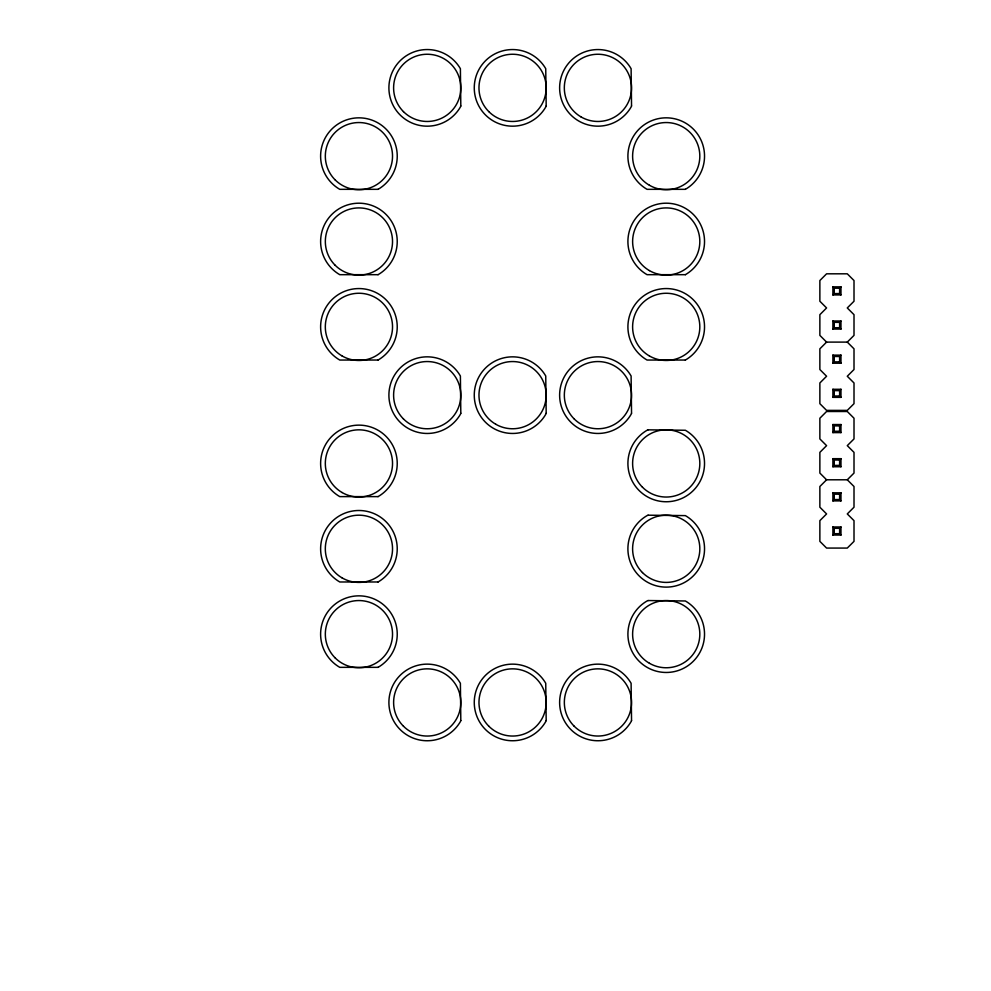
<?xml version="1.0" encoding="UTF-8"?>
<svg xmlns="http://www.w3.org/2000/svg" width="991" height="991" viewBox="0 0 991 991"><rect width="100%" height="100%" fill="white"/><g stroke="black" fill="none" stroke-linecap="round" stroke-linejoin="round"><path stroke-width="1.49" d="M832.898 294.922L834.249 293.571L839.625 293.571L840.963 294.922L840.963 286.857L832.898 286.857L832.898 294.922L840.963 294.922M832.898 286.857L834.249 288.195L839.625 288.195L840.963 286.857M832.898 329.062L834.249 327.724L839.625 327.724L840.963 329.062L840.963 320.997L832.898 320.997L832.898 329.062L840.963 329.062M839.625 327.724L839.625 322.348L840.963 320.997M826.581 342.106L819.867 348.82L819.867 369.519L826.581 376.246L819.867 382.972L819.867 403.671L826.581 410.385L847.28 410.385L854.007 403.671L854.007 382.972L847.28 376.246L854.007 369.519L854.007 348.82L847.28 342.106L826.581 342.106L819.867 335.379L819.867 314.68L826.581 307.953L819.867 301.239L819.867 280.54L826.581 273.813L847.28 273.813L854.007 280.54L854.007 301.239L847.28 307.953L854.007 314.68L854.007 335.379L847.28 342.106M832.898 363.202L834.249 361.864L839.625 361.864L840.963 363.202L840.963 355.137L832.898 355.137L832.898 363.202L840.963 363.202M832.898 355.137L834.249 356.487L839.625 356.487L840.963 355.137M832.898 397.354L834.249 396.004L839.625 396.004L840.963 397.354L832.898 397.354L832.898 389.29L840.963 389.29L840.963 397.354M832.898 389.29L834.249 390.627L839.625 390.627L840.963 389.29M832.898 432.609L834.249 431.258L834.249 425.882L832.898 424.544L840.963 424.544L840.963 432.609L832.898 432.609L832.898 424.544M840.963 432.609L839.625 431.258L839.625 425.882L840.963 424.544M832.898 466.749L834.249 465.411L834.249 460.022L832.898 458.684L840.963 458.684L840.963 466.749L832.898 466.749L832.898 458.684M840.963 466.749L839.625 465.411L839.625 460.022L840.963 458.684M826.581 479.793L819.867 486.507L819.867 507.206L826.581 513.933L819.867 520.647L819.867 541.359L826.581 548.073L847.28 548.073L854.007 541.359L854.007 520.647L847.28 513.933L854.007 507.206L854.007 486.507L847.28 479.793L826.581 479.793L819.867 473.066L819.867 452.367L826.581 445.64L819.867 438.926L819.867 418.227L826.581 411.5L847.28 411.5L854.007 418.227L854.007 438.926L847.28 445.64L854.007 452.367L854.007 473.066L847.28 479.793M832.898 500.889L834.249 499.551L834.249 494.175L832.898 492.824L840.963 492.824L840.963 500.889L832.898 500.889L832.898 492.824M840.963 500.889L839.625 499.551L839.625 494.175L840.963 492.824M832.898 535.041L834.249 533.691L839.625 533.691L840.963 535.041L832.898 535.041L832.898 526.977L840.963 526.977L840.963 535.041M839.625 533.691L839.625 528.314L840.963 526.977M832.898 320.997L834.249 322.348L839.625 322.348M834.249 425.882L839.625 425.882M834.249 431.258L839.625 431.258M834.249 460.022L839.625 460.022M834.249 465.411L839.625 465.411M834.249 494.175L839.625 494.175M834.249 499.551L839.625 499.551M832.898 526.977L834.249 528.314L839.625 528.314M839.625 288.195L839.625 293.571M839.625 356.487L839.625 361.864M839.625 390.627L839.625 396.004M834.249 288.195L834.249 293.571M834.249 322.348L834.249 327.724M834.249 356.487L834.249 361.864M834.249 390.627L834.249 396.004M834.249 528.314L834.249 533.691M460.815 105.987L460.394 107.016A38.315 38.315 0 0 1 402.581 117.211A38.315 38.315 0 0 1 402.581 58.519A38.315 38.315 0 0 1 460.394 68.701L460.815 105.987M546.177 105.987L545.744 107.016A38.315 38.315 0 0 1 487.944 117.211A38.315 38.315 0 0 1 487.944 58.519A38.315 38.315 0 0 1 545.744 68.701L546.177 105.987M460.815 413.272L460.394 414.312A38.315 38.315 0 0 1 402.581 424.495A38.315 38.315 0 0 1 402.581 365.803A38.315 38.315 0 0 1 460.394 375.998L460.815 413.272M631.54 105.987L631.106 107.016A38.315 38.315 0 0 1 573.306 117.211A38.315 38.315 0 0 1 573.306 58.519A38.315 38.315 0 0 1 631.106 68.701L631.54 105.987M546.177 413.272L545.744 414.312A38.315 38.315 0 0 1 487.944 424.495A38.315 38.315 0 0 1 487.944 365.803A38.315 38.315 0 0 1 545.744 375.998L546.177 413.272M460.815 720.568L460.394 721.597A38.315 38.315 0 0 1 402.581 731.792A38.315 38.315 0 0 1 402.581 673.1A38.315 38.315 0 0 1 460.394 683.295L460.815 720.568M631.54 413.272L631.106 414.312A38.315 38.315 0 0 1 573.306 424.495A38.315 38.315 0 0 1 573.306 365.803A38.315 38.315 0 0 1 631.106 375.998L631.54 413.272M546.177 720.568L545.744 721.597A38.315 38.315 0 0 1 487.944 731.792A38.315 38.315 0 0 1 487.944 673.1A38.315 38.315 0 0 1 545.744 683.295L546.177 720.568M631.54 720.568L631.106 721.597A38.315 38.315 0 0 1 573.306 731.792A38.315 38.315 0 0 1 573.306 673.1A38.315 38.315 0 0 1 631.106 683.295L631.54 720.568M378.079 189.331L339.764 189.331A38.315 38.315 0 0 1 329.582 131.518A38.315 38.315 0 0 1 388.274 131.518A38.315 38.315 0 0 1 378.079 189.331M378.079 274.68L339.764 274.68A38.315 38.315 0 0 1 329.582 216.88A38.315 38.315 0 0 1 388.274 216.88A38.315 38.315 0 0 1 378.079 274.68M685.376 189.331L647.061 189.331A38.315 38.315 0 0 1 636.866 131.518A38.315 38.315 0 0 1 695.571 131.518A38.315 38.315 0 0 1 685.376 189.331M378.079 360.043L339.764 360.043A38.315 38.315 0 0 1 329.582 302.243A38.315 38.315 0 0 1 388.274 302.243A38.315 38.315 0 0 1 378.079 360.043M685.376 274.68L647.061 274.68A38.315 38.315 0 0 1 636.866 216.88A38.315 38.315 0 0 1 695.571 216.88A38.315 38.315 0 0 1 685.376 274.68M685.376 360.043L647.061 360.043A38.315 38.315 0 0 1 636.866 302.243A38.315 38.315 0 0 1 695.571 302.243A38.315 38.315 0 0 1 685.376 360.043M378.079 496.615L339.764 496.615A38.315 38.315 0 0 1 329.582 438.815A38.315 38.315 0 0 1 388.274 438.815A38.315 38.315 0 0 1 378.079 496.615M648.089 429.834L647.061 430.267A38.315 38.315 0 0 0 636.866 488.067A38.315 38.315 0 0 0 695.571 488.067A38.315 38.315 0 0 0 685.376 430.267L648.089 429.834M378.079 581.977L339.764 581.977A38.315 38.315 0 0 1 329.582 524.177A38.315 38.315 0 0 1 388.274 524.177A38.315 38.315 0 0 1 378.079 581.977M648.089 515.196L647.061 515.617A38.315 38.315 0 0 0 636.866 573.43A38.315 38.315 0 0 0 695.571 573.43A38.315 38.315 0 0 0 685.376 515.617L648.089 515.196M378.079 667.339L339.764 667.339A38.315 38.315 0 0 1 329.582 609.527A38.315 38.315 0 0 1 388.274 609.527A38.315 38.315 0 0 1 378.079 667.339M648.089 600.546L647.061 600.98A38.315 38.315 0 0 0 636.866 658.78A38.315 38.315 0 0 0 695.571 658.78A38.315 38.315 0 0 0 685.376 600.98L648.089 600.546M574.173 726.205A33.607 33.607 0 0 0 630.387 711.142A33.607 33.607 0 0 0 589.236 669.99A33.607 33.607 0 0 0 574.173 726.205M488.811 726.205A33.607 33.607 0 0 0 545.038 711.142A33.607 33.607 0 0 0 503.874 669.99A33.607 33.607 0 0 0 488.811 726.205M403.448 726.205A33.607 33.607 0 0 0 459.675 711.142A33.607 33.607 0 0 0 418.512 669.99A33.607 33.607 0 0 0 403.448 726.205M574.173 418.92A33.607 33.607 0 0 0 630.387 403.845A33.607 33.607 0 0 0 589.236 362.694A33.607 33.607 0 0 0 574.173 418.92M495.773 424.259A33.607 33.607 0 0 0 546.177 395.149A33.607 33.607 0 0 0 495.773 366.051A33.607 33.607 0 0 0 495.773 424.259M403.448 418.92A33.607 33.607 0 0 0 459.675 403.845A33.607 33.607 0 0 0 418.512 362.694A33.607 33.607 0 0 0 403.448 418.92M335.169 657.925A33.607 33.607 0 0 0 391.383 642.862A33.607 33.607 0 0 0 350.232 601.698A33.607 33.607 0 0 0 335.169 657.925M342.118 577.902A33.607 33.607 0 0 0 392.535 548.803A33.607 33.607 0 0 0 342.118 519.693A33.607 33.607 0 0 0 342.118 577.902M342.118 492.539A33.607 33.607 0 0 0 392.535 463.441A33.607 33.607 0 0 0 342.118 434.331A33.607 33.607 0 0 0 342.118 492.539M642.453 487.2A33.607 33.607 0 0 0 698.68 472.137A33.607 33.607 0 0 0 657.516 430.974A33.607 33.607 0 0 0 642.453 487.2M642.453 572.563A33.607 33.607 0 0 0 698.68 557.499A33.607 33.607 0 0 0 657.516 516.336A33.607 33.607 0 0 0 642.453 572.563M649.415 663.264A33.607 33.607 0 0 0 699.819 634.153A33.607 33.607 0 0 0 649.415 605.055A33.607 33.607 0 0 0 649.415 663.264M649.415 355.967A33.607 33.607 0 0 0 699.819 326.869A33.607 33.607 0 0 0 649.415 297.758A33.607 33.607 0 0 0 649.415 355.967M649.415 270.605A33.607 33.607 0 0 0 699.819 241.507A33.607 33.607 0 0 0 649.415 212.408A33.607 33.607 0 0 0 649.415 270.605M649.415 185.255A33.607 33.607 0 0 0 699.819 156.144A33.607 33.607 0 0 0 649.415 127.046A33.607 33.607 0 0 0 649.415 185.255M581.122 116.963A33.607 33.607 0 0 0 631.54 87.865A33.607 33.607 0 0 0 581.122 58.754A33.607 33.607 0 0 0 581.122 116.963M488.811 111.624A33.607 33.607 0 0 0 545.038 96.561A33.607 33.607 0 0 0 503.874 55.397A33.607 33.607 0 0 0 488.811 111.624M403.448 111.624A33.607 33.607 0 0 0 459.675 96.561A33.607 33.607 0 0 0 418.512 55.397A33.607 33.607 0 0 0 403.448 111.624M342.118 355.967A33.607 33.607 0 0 0 392.535 326.869A33.607 33.607 0 0 0 342.118 297.758A33.607 33.607 0 0 0 342.118 355.967M335.169 265.266A33.607 33.607 0 0 0 391.383 250.203A33.607 33.607 0 0 0 350.232 209.051A33.607 33.607 0 0 0 335.169 265.266M335.169 179.916A33.607 33.607 0 0 0 391.383 164.84A33.607 33.607 0 0 0 350.232 123.689A33.607 33.607 0 0 0 335.169 179.916"/></g></svg>
